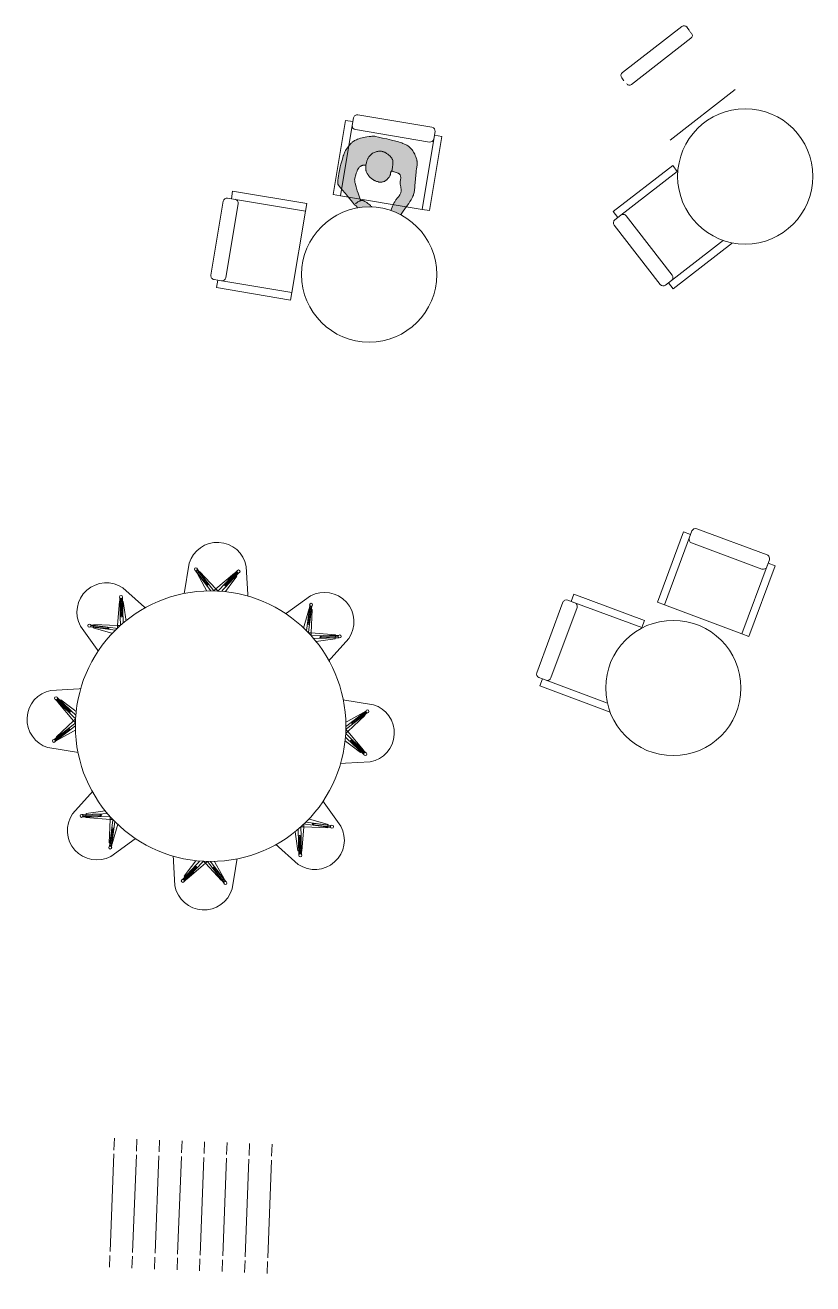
# Model space of a CAD drawing. Header units: millimetres. Extents: x 20521 to 81475, y 14901 to 52339.
# Drawn here: x 56859 to 62102, y 43968 to 52339 of the extents above; entities that cross this region are included whole.
import ezdxf

# ---------------------------------------------------------------- set-up
doc = ezdxf.new("R2010")
doc.units = ezdxf.units.MM
doc.header["$MEASUREMENT"] = 0
for name, color, linetype, lineweight in [('FURN-FREE', 1, 'Continuous', 0), ('PRES-FILL', 7, 'Continuous', 0), ('PRES-PEOP', 42, 'Continuous', 0)]:
    doc.layers.add(name, color=color, linetype=linetype, lineweight=lineweight)

# ---------------------------------------------------------------- blocks, each defined once
blk = doc.blocks.new('*U69')
at = {"color": 0, "linetype": 'ByBlock', "lineweight": -2}
blk.add_wipeout([(-661, 375.8), (688, 323.7), (661, -375.8), (-688, -323.7)], dxfattribs=at)
for points in [[(528.7, 410.1), (553.7, 409.1), (556.8, 489), (531.8, 490)], [(-612, 348.9), (637.1, 300.6), (612, -348.9), (-637.1, -300.6)]]:
    blk.add_wipeout(points, dxfattribs=at)
for p, q in [((-511.1, 370), (-508, 450)), ((-361.2, 364.2), (-358.1, 444.2)), ((-211.3, 358.4), (-208.2, 438.5)), ((-61.4, 352.6), (-58.3, 432.7)), ((88.5, 346.8), (91.6, 426.9)), ((238.3, 341.1), (241.4, 421.1)), ((-537.2, -304.5), (-512.1, 345)), ((-387.3, -310.3), (-362.2, 339.2)), ((388.2, 335.3), (391.3, 415.3)), ((538.1, 329.5), (541.2, 409.5)), ((-237.4, -316.1), (-212.3, 333.4)), ((-87.5, -321.9), (-62.4, 327.7)), ((62.4, -327.7), (87.5, 321.9)), ((212.3, -333.4), (237.4, 316.1)), ((362.2, -339.2), (387.3, 310.3)), ((512.1, -345), (537.2, 304.5)), ((-538.1, -329.5), (-541.2, -409.5)), ((-388.2, -335.3), (-391.3, -415.3)), ((-238.3, -341.1), (-241.4, -421.1)), ((-88.5, -346.8), (-91.6, -426.9)), ((61.4, -352.6), (58.3, -432.7)), ((211.3, -358.4), (208.2, -438.5)), ((361.2, -364.2), (358.1, -444.2)), ((511.1, -370), (508, -450))]:
    blk.add_line(p, q, dxfattribs=at)
for points in [[(-220.7, 439), (-195.7, 438.1), (-192.6, 518), (-217.6, 519)], [(79.1, 427.4), (104, 426.5), (107.1, 506.4), (82.2, 507.4)], [(378.8, 415.8), (403.8, 414.9), (406.9, 494.8), (381.9, 495.8)], [(-553.7, -409.1), (-528.7, -410.1), (-531.8, -490), (-556.8, -489)], [(-403.8, -414.9), (-378.8, -415.8), (-381.9, -495.8), (-406.9, -494.8)], [(-104, -426.5), (-79.1, -427.4), (-82.2, -507.4), (-107.1, -506.4)], [(195.7, -438.1), (220.7, -439), (217.6, -519), (192.6, -518)]]:
    blk.add_wipeout(points, dxfattribs=at)
blk = doc.blocks.new('*U70')
at = {"color": 0, "linetype": 'ByBlock', "lineweight": -2}
for p, q in [((-250, 275), (-225, 275)), ((275, 275), (275, -275))]:
    blk.add_line(p, q, dxfattribs=at)
at = {"color": 0, "linetype": 'ByBlock', "lineweight": -2, "flags": 128}
for points in [[(-225, 325), (275, 325), (275, 275), (-225, 275), (-225, 325)], [(-225, -275), (275, -275), (275, -325), (-225, -325), (-225, -275)]]:
    blk.add_lwpolyline(points, close=True, dxfattribs=at)
for points in [[(-275, 250), (-275, -250)], [(-175, -250), (-175, 250)], [(-250, -275), (-200, -275)]]:
    blk.add_lwpolyline(points, dxfattribs=at)
at = {"color": 0, "linetype": 'ByBlock', "lineweight": -2}
for centre, start, end in [((-250, 250), 89.99997, 179.99997), ((-200, 250), 359.99997, 89.99997), ((-250, -250), 179.99997, 269.99997), ((-200, -250), 269.99997, 359.99997)]:
    blk.add_arc(centre, 25, start, end, dxfattribs=at)
blk = doc.blocks.new('*U71')
at = {"color": 0, "linetype": 'ByBlock', "lineweight": -2}
for p, q in [((-250, 275), (-225, 275)), ((275, 275), (275, -275))]:
    blk.add_line(p, q, dxfattribs=at)
at = {"color": 0, "linetype": 'ByBlock', "lineweight": -2, "flags": 128}
for points in [[(-225, 325), (275, 325), (275, 275), (-225, 275), (-225, 325)], [(-225, -275), (275, -275), (275, -325), (-225, -325), (-225, -275)]]:
    blk.add_lwpolyline(points, close=True, dxfattribs=at)
for points in [[(-275, 250), (-275, -250)], [(-175, -250), (-175, 250)], [(-250, -275), (-200, -275)]]:
    blk.add_lwpolyline(points, dxfattribs=at)
at = {"color": 0, "linetype": 'ByBlock', "lineweight": -2}
for centre, start, end in [((-250, 250), 89.99997, 179.99997), ((-200, 250), 359.99997, 89.99997), ((-250, -250), 179.99997, 269.99997), ((-200, -250), 269.99997, 359.99997)]:
    blk.add_arc(centre, 25, start, end, dxfattribs=at)
blk = doc.blocks.new('*U74')
at = {"color": 0, "linetype": 'ByBlock', "lineweight": -2}
for p, q in [((-250, 275), (-225, 275)), ((275, 275), (275, -275))]:
    blk.add_line(p, q, dxfattribs=at)
at = {"color": 0, "linetype": 'ByBlock', "lineweight": -2, "extrusion": (0, 0, -1), "flags": 128}
for points in [[(225, 325), (-275, 325), (-275, 275), (225, 275), (225, 325)], [(225, -275), (-275, -275), (-275, -325), (225, -325), (225, -275)]]:
    blk.add_lwpolyline(points, close=True, dxfattribs=at)
for points in [[(275, 250), (275, -250)], [(175, -250), (175, 250)], [(250, -275), (200, -275)]]:
    blk.add_lwpolyline(points, dxfattribs=at)
at = {"color": 0, "linetype": 'ByBlock', "lineweight": -2}
for centre, start, end in [((-250, 250), 89.99997, 179.99997), ((-200, 250), 359.99997, 89.99997), ((-250, -250), 179.99997, 269.99997), ((-200, -250), 269.99997, 359.99997)]:
    blk.add_arc(centre, 25, start, end, dxfattribs=at)
blk = doc.blocks.new('*U75')
at = {"color": 0, "linetype": 'ByBlock', "lineweight": -2}
for p, q in [((-250, 275), (-225, 275)), ((275, 275), (275, -275))]:
    blk.add_line(p, q, dxfattribs=at)
at = {"color": 0, "linetype": 'ByBlock', "lineweight": -2, "extrusion": (0, 0, -1), "flags": 128}
for points in [[(225, 325), (-275, 325), (-275, 275), (225, 275), (225, 325)], [(225, -275), (-275, -275), (-275, -325), (225, -325), (225, -275)]]:
    blk.add_lwpolyline(points, close=True, dxfattribs=at)
for points in [[(275, 250), (275, -250)], [(175, -250), (175, 250)], [(250, -275), (200, -275)]]:
    blk.add_lwpolyline(points, dxfattribs=at)
at = {"color": 0, "linetype": 'ByBlock', "lineweight": -2}
for centre, start, end in [((-250, 250), 89.99997, 179.99997), ((-200, 250), 359.99997, 89.99997), ((-250, -250), 179.99997, 269.99997), ((-200, -250), 269.99997, 359.99997)]:
    blk.add_arc(centre, 25, start, end, dxfattribs=at)
blk = doc.blocks.new('*U76')
at = {"color": 0, "linetype": 'ByBlock', "lineweight": -2}
for p, q in [((-250, 275), (-225, 275)), ((275, 275), (275, -275))]:
    blk.add_line(p, q, dxfattribs=at)
at = {"color": 0, "linetype": 'ByBlock', "lineweight": -2, "extrusion": (0, 0, -1), "flags": 128}
for points in [[(225, 325), (-275, 325), (-275, 275), (225, 275), (225, 325)], [(225, -275), (-275, -275), (-275, -325), (225, -325), (225, -275)]]:
    blk.add_lwpolyline(points, close=True, dxfattribs=at)
for points in [[(275, 250), (275, -250)], [(175, -250), (175, 250)], [(250, -275), (200, -275)]]:
    blk.add_lwpolyline(points, dxfattribs=at)
at = {"color": 0, "linetype": 'ByBlock', "lineweight": -2}
for centre, start, end in [((-250, 250), 89.99997, 179.99997), ((-200, 250), 359.99997, 89.99997), ((-250, -250), 179.99997, 269.99997), ((-200, -250), 269.99997, 359.99997)]:
    blk.add_arc(centre, 25, start, end, dxfattribs=at)
blk = doc.blocks.new('*U102')
at = {"layer": 'PRES-FILL', "linetype": 'ByBlock', "lineweight": -2}
h = blk.add_hatch(color=0, dxfattribs=at)
edge = h.paths.add_edge_path(flags=16)
edge.add_spline(control_points=[(-87.1, -291.1), (-88.9, -288.5), (-89.4, -283.3), (-89.5, -277.4)], knot_values=[0, 0, 0, 0, 1, 1, 1, 1], degree=3, periodic=0)
edge.add_spline(control_points=[(-89.5, -277.4), (-94.1, -264.3), (-102.3, -248.1), (-95, -247.6), (-88, -247), (-89.7, -264.1), (-89.5, -277.4)], knot_values=[0, 0, 0, 0, 0.509531, 0.509531, 0.509531, 1, 1, 1, 1], degree=3, periodic=0)
edge.add_spline(control_points=[(-89.5, -277.4), (-87.5, -283), (-86.2, -288.1), (-87.1, -291.1)], knot_values=[0, 0, 0, 0, 1, 1, 1, 1], degree=3, periodic=0)
edge.add_spline(control_points=[(-87.1, -291.1), (-86, -292.7), (-84.3, -293.3), (-82, -292.6), (-63.6, -286.7), (-44.9, -280.7), (-26.4, -274.1), (-4, -266.1), (18.4, -258.1), (40.8, -249.8), (62.1, -241.9), (84, -234.3), (102, -220.3), (117.4, -208.3), (129.9, -193.2), (142.6, -178.6), (163, -155.2), (182.9, -131.3), (203.2, -107.9), (213.2, -96.5), (224.2, -86), (234.3, -74.7), (246.7, -60.8), (254.8, -44.4), (259.7, -25), (268.8, 10.8), (269.4, 46.9), (252.7, 77.9), (241.3, 99.1), (227.3, 117.8), (212, 135.7), (198.2, 151.6), (184.4, 167.6), (170.6, 183.5), (153.9, 202.7), (137.1, 221.9), (119.8, 240.6), (106.8, 254.7), (88.4, 262.4), (71.1, 271.5), (49.3, 282.9), (28.3, 292.7), (3.3, 297.3), (-21.5, 302), (-44.7, 298.6), (-68.4, 290.7), (-91.1, 283.2), (-111.9, 273.8), (-130.5, 259.8), (-157.5, 239.5), (-182.8, 217.5), (-207.6, 194.9), (-226.2, 177.9), (-244, 160), (-260.3, 140.7), (-265.4, 134.8), (-270.1, 127.5), (-269.8, 119.5), (-269, 91.5), (-265, 65.1), (-263.2, 38), (-261.2, 9.3), (-260.2, -19.6), (-257.9, -48.3), (-257.6, -51.7), (-255, -54.6), (-254.2, -58), (-253.4, -61.6), (-253.2, -65.2), (-253.5, -68.8), (-254.4, -82.4), (-267.6, -92.2), (-268.2, -106.7), (-269, -125.4), (-262.5, -142.7), (-255.6, -157.8), (-248.2, -173.7), (-230.6, -189), (-215.1, -195.9), (-194.6, -205.1), (-227.5, -119.8), (-210.4, -122.7), (-200.6, -124.4), (-194.9, -152.8), (-181.9, -153.3), (-179.8, -153.3), (-175.7, -153.3), (-175.6, -151), (-174.7, -121.2), (-175.9, -84.2), (-191.9, -63.8), (-196.2, -58.4), (-202.4, -54.5), (-209.7, -51.7)], knot_values=[0, 0, 0, 0, 0.004098, 0.004098, 0.004098, 0.036354, 0.036354, 0.036354, 0.07573, 0.07573, 0.07573, 0.113201, 0.113201, 0.113201, 0.145266, 0.145266, 0.145266, 0.196552, 0.196552, 0.196552, 0.221625, 0.221625, 0.221625, 0.252365, 0.252365, 0.252365, 0.309173, 0.309173, 0.309173, 0.348127, 0.348127, 0.348127, 0.382965, 0.382965, 0.382965, 0.425054, 0.425054, 0.425054, 0.456865, 0.456865, 0.456865, 0.496842, 0.496842, 0.496842, 0.536467, 0.536467, 0.536467, 0.574696, 0.574696, 0.574696, 0.630228, 0.630228, 0.630228, 0.671879, 0.671879, 0.671879, 0.684675, 0.684675, 0.684675, 0.729775, 0.729775, 0.729775, 0.777357, 0.777357, 0.777357, 0.783126, 0.783126, 0.783126, 0.789055, 0.789055, 0.789055, 0.811446, 0.811446, 0.811446, 0.840448, 0.840448, 0.840448, 0.871083, 0.871083, 0.871083, 0.911485, 0.911485, 0.911485, 0.934486, 0.934486, 0.934486, 0.938181, 0.938181, 0.938181, 0.987094, 0.987094, 0.987094, 1, 1, 1, 1], degree=3, periodic=0)
edge.add_line((-209.7, -51.7), (-194, 0))
edge.add_spline(control_points=[(-194, 0), (-187, 22.7), (-179.6, 45.3), (-171.5, 67.7), (-163, 91.4), (-139.6, 107.6), (-118.7, 121.9), (-107.4, 129.7), (-96.1, 136.5), (-80.5, 136.9), (-68.4, 137.2), (-58.5, 133.8), (-50.1, 127.2)], knot_values=[0, 0, 0, 0, 0.324205, 0.324205, 0.324205, 0.66843, 0.66843, 0.66843, 0.855113, 0.855113, 0.855113, 1, 1, 1, 1], degree=3, periodic=0)
edge.add_line((-50.1, 127.2), (-43.4, 121.9))
edge.add_spline(control_points=[(-43.4, 121.9), (-53, 112), (-61.7, 101.2), (-66.2, 86.4), (-72, 67.4), (-70.6, 51.9), (-65.8, 32.4), (-60.9, 12.4), (-52.4, -3.9), (-40.5, -16.6), (-29.8, -28), (-15.7, -35.9), (4.1, -37.8), (21.4, -39.5), (32.8, -32.6), (46, -27.7), (56.1, -23.9), (64, -4.3), (73.4, -9.4), (78.2, -11.9), (80, -18.4), (83, -23.2), (90.4, -35.2), (104.9, -43.5), (103.9, -59.9), (102.6, -82.9), (81.9, -92.8), (71.8, -109.6), (62.8, -124.7), (56.9, -143.1), (45.7, -155.8), (27.6, -176.6), (-8.7, -176.6), (-33.9, -189.3), (-57.3, -201), (-80, -218.6), (-102.9, -230.2), (-126.4, -242.2), (-170.3, -203.5), (-183.9, -215.1), (-185.4, -216.4), (-186.2, -221.3), (-185.7, -224), (-184, -232.5), (-161.6, -243.7), (-165.3, -244.4), (-170.3, -245.4), (-189.8, -234), (-202.1, -232.4), (-207, -231.8), (-219.2, -228.5), (-217.4, -233.8), (-214.3, -243.7), (-208.3, -250.8), (-201.7, -257.1), (-184.8, -273.2), (-168.6, -289.9), (-141.4, -295.4), (-121.8, -299.2), (-104.3, -296.7), (-90.1, -293.9), (-88.5, -293.6), (-87.5, -292.6), (-87.1, -291.1)], knot_values=[0, 0, 0, 0, 0.044568, 0.044568, 0.044568, 0.101682, 0.101682, 0.101682, 0.159954, 0.159954, 0.159954, 0.212108, 0.212108, 0.212108, 0.25772, 0.25772, 0.25772, 0.292514, 0.292514, 0.292514, 0.310285, 0.310285, 0.310285, 0.355053, 0.355053, 0.355053, 0.417583, 0.417583, 0.417583, 0.47369, 0.47369, 0.47369, 0.564976, 0.564976, 0.564976, 0.649839, 0.649839, 0.649839, 0.736981, 0.736981, 0.736981, 0.746599, 0.746599, 0.746599, 0.777051, 0.777051, 0.777051, 0.817948, 0.817948, 0.817948, 0.83422, 0.83422, 0.83422, 0.863911, 0.863911, 0.863911, 0.939425, 0.939425, 0.939425, 0.993629, 0.993629, 0.993629, 1, 1, 1, 1], degree=3, periodic=0)
at = {"layer": 'PRES-PEOP', "color": 0, "linetype": 'ByBlock', "lineweight": -2, "flags": 128}
for points in [[(-250.1, -46.7), (-246, -46.1), (-242.1, -45.8), (-238.4, -45.5), (-234.9, -45.4), (-228.3, -45.6), (-222.5, -46.1), (-217.6, -46.9), (-213.5, -47.9), (-210, -49), (-207.2, -50.1), (-204.7, -51.3), (-202.7, -52.4), (-201, -53.5), (-198.3, -55.6), (-196.4, -57.4), (-195.2, -58.8), (-193.4, -61.2), (-191.9, -63.8), (-189.5, -69), (-187.2, -74), (-183.4, -83.9), (-180.4, -92.8), (-178.1, -100.7), (-176.5, -107.6), (-175.3, -113.7), (-174.4, -118.9), (-173.9, -123.3), (-173.4, -130.9), (-173.4, -136.4), (-173.6, -140.3), (-174.4, -145.9), (-175.6, -151), (-175.6, -151.2), (-175.7, -151.3), (-175.8, -151.5), (-175.9, -151.6), (-176.1, -151.8), (-176.4, -152), (-176.6, -152.1), (-176.9, -152.3), (-177.1, -152.4), (-177.4, -152.5), (-177.9, -152.6), (-178.4, -152.7), (-178.8, -152.8), (-179.6, -153), (-180.8, -153.1), (-181.4, -153.2), (-181.9, -153.3), (-183.2, -153.3), (-184.5, -153.2), (-185.6, -153), (-186.7, -152.6), (-187.6, -152.2), (-188.6, -151.6), (-189.4, -151), (-191, -149.5), (-192.4, -147.9), (-193.6, -146.3), (-194.7, -144.6), (-196.7, -141.2), (-200, -135), (-201.2, -132.7), (-202.2, -130.8), (-203.1, -129.3), (-204, -128), (-204.7, -127), (-206, -125.4), (-207, -124.4), (-207.8, -123.8), (-209.1, -123.1), (-210.4, -122.7), (-211.9, -122.7), (-213.2, -123.1), (-214.1, -124), (-214.9, -125.1), (-215.4, -126.5), (-215.8, -128.1), (-216, -129.9), (-216.1, -131.9), (-216.1, -133.9), (-215.9, -138.3), (-215.4, -142.8), (-214.8, -147.3), (-213.4, -156.1), (-212.1, -164.1), (-210.9, -170.9), (-210.1, -176.6), (-209.5, -181.2), (-209.2, -184.9), (-209.1, -187.8), (-209.2, -190), (-209.4, -191.8), (-209.7, -193.1), (-210, -194.1), (-210.4, -194.8), (-211.2, -195.8), (-211.9, -196.2), (-212.6, -196.4), (-213.7, -196.3), (-215.1, -195.9), (-217.8, -194.7), (-220.4, -193.4), (-222.9, -192), (-225.3, -190.6), (-229.9, -187.5), (-233.8, -184.5), (-237.2, -181.7), (-240.1, -179), (-242.6, -176.6), (-244.7, -174.4), (-248, -170.5), (-250.3, -167.4), (-251.8, -165), (-253.9, -161.4), (-255.6, -157.8), (-257.9, -151.8), (-260, -146.4), (-261.8, -141.7), (-263.2, -137.5), (-264.4, -133.8), (-266.1, -127.2), (-267.1, -122.2), (-267.7, -118.4), (-268, -115.5), (-268.2, -111.1), (-268.2, -106.7), (-267.9, -104), (-267.4, -101.7), (-266.8, -99.5), (-266.1, -97.5), (-265.3, -95.7), (-263.6, -92.3), (-257.2, -80.9), (-255.9, -78), (-255, -75.7), (-254.4, -74), (-253.8, -71.4), (-253.5, -68.8), (-253.4, -67.4), (-253.4, -66.2), (-253.4, -65.2), (-253.4, -63.4), (-253.5, -62.1), (-253.6, -61.1), (-253.9, -59.5), (-254.2, -58), (-254.4, -57.4), (-254.6, -56.8), (-254.8, -56.3), (-255.2, -55.3), (-256.9, -51.8), (-257.3, -51), (-257.5, -50.3), (-257.6, -49.8), (-257.8, -49), (-257.9, -48.3), (-259.4, -26.7), (-261.2, 5.6), (-263.2, 38), (-264, 48), (-267.9, 82.7), (-268.7, 91.6), (-269.2, 98.3), (-269.7, 108.7), (-269.8, 119.5), (-269.8, 121.1), (-269.6, 122.6), (-269.4, 123.9), (-269.1, 125.1), (-268.8, 126.2), (-268.2, 128.2), (-267.5, 130), (-266.8, 131.4), (-266.1, 132.7), (-264.8, 134.8), (-263.8, 136.4), (-262.1, 138.6), (-260.3, 140.7), (-254.2, 147.8), (-243.1, 160), (-234.5, 168.9), (-221.3, 182.1), (-207.6, 194.9), (-188.8, 211.8), (-174.6, 224.2), (-163.8, 233.3), (-147.3, 246.7), (-130.5, 259.8), (-123.4, 264.8), (-117, 268.9), (-111.4, 272.2), (-106.3, 275), (-97.2, 279.5), (-90.3, 282.5), (-79.5, 286.8), (-68.4, 290.7), (-59.5, 293.5), (-51.7, 295.5), (-44.9, 296.9), (-39, 297.9), (-33.8, 298.6), (-29.2, 299), (-21.2, 299.4), (-15.1, 299.4), (-10.6, 299.1), (-3.7, 298.4), (3.3, 297.3), (12.4, 295.3), (20.2, 293.2), (26.9, 291.1), (32.6, 289.1), (42.4, 285.2), (49.7, 282.1), (60.4, 276.9), (71.1, 271.5), (84.1, 264.9), (93.8, 259.8), (100.9, 255.7), (106, 252.3), (109.7, 249.7), (112.4, 247.6), (116.2, 244.2), (119.8, 240.6), (132.7, 226.5), (151.7, 205.1), (170.6, 183.5), (191.3, 159.6), (212, 135.7), (217.7, 128.9), (222.5, 123), (230.7, 112.4), (236.6, 104.2), (240.9, 97.9), (247, 88.1), (249.9, 83), (252.7, 77.9), (255.6, 71.9), (258, 66.2), (259.9, 60.8), (261.5, 55.7), (262.7, 50.8), (264.5, 41.6), (265.5, 33.5), (265.9, 26.3), (266, 19.9), (265.5, 8.7), (264.6, 0.3), (263.7, -6), (261.9, -15.5), (259.7, -25), (257.7, -32), (255.7, -38), (253.7, -43.1), (251.9, -47.5), (250.1, -51.2), (248.5, -54.3), (245.4, -59.8), (242.9, -63.7), (240.9, -66.5), (237.7, -70.7), (234.3, -74.7), (226.6, -83), (214.8, -95.4), (208.9, -101.6), (203.2, -107.9), (173, -143.2), (142.6, -178.6), (133.1, -189.6), (125.9, -197.7), (120.3, -203.7), (115.9, -208), (112.6, -211.2), (107.4, -215.9), (102, -220.3), (98.6, -222.9), (91.9, -227.3), (85.9, -230.8), (80.5, -233.7), (75.6, -236), (67.1, -239.8), (54, -244.9), (40.8, -249.8), (7.2, -262.1), (-26.4, -274.1), (-40.3, -278.9), (-61.2, -285.9), (-82, -292.6), (-83.3, -292.9), (-84.4, -292.8), (-85.3, -292.5), (-86.1, -292), (-86.7, -291.3), (-87.3, -290.5), (-87.7, -289.5), (-88, -288.4), (-88.3, -287.3), (-88.5, -286.1), (-88.8, -283.5), (-89, -280.8), (-89.1, -278.1), (-89, -272.8), (-88.9, -268), (-88.8, -263.9), (-88.9, -260.4), (-89, -257.6), (-89.2, -255.3), (-89.5, -253.5), (-89.8, -252.1), (-90.1, -251), (-90.5, -250.1), (-90.9, -249.4), (-91.7, -248.5), (-92.3, -248), (-92.9, -247.7), (-93.9, -247.5), (-95, -247.6), (-96.1, -247.9), (-96.9, -248.4), (-97.6, -249.1), (-98, -249.9), (-98.2, -250.9), (-98.3, -251.9), (-98.3, -253), (-98.2, -254.2), (-97.9, -255.4), (-97.3, -257.9), (-96.5, -260.4), (-95.6, -262.9), (-93.6, -267.9), (-89.9, -276.7), (-88.7, -279.9), (-87.9, -282.6), (-87.3, -284.7), (-86.9, -286.5), (-86.7, -287.9), (-86.6, -289.1), (-86.7, -290), (-86.8, -290.8), (-87.2, -291.9), (-87.7, -292.6), (-88.2, -293.1), (-89, -293.6), (-90.1, -293.9), (-95.9, -294.9), (-101.1, -295.7), (-105.8, -296.3), (-110.1, -296.7), (-113.8, -296.9), (-120.5, -297.2), (-125.7, -297.1), (-129.6, -296.9), (-135.4, -296.3), (-141.4, -295.4), (-146.1, -294.3), (-150.3, -293.1), (-154.2, -291.8), (-157.7, -290.5), (-164.1, -287.5), (-169.4, -284.6), (-173.9, -281.8), (-177.7, -279.1), (-184.1, -274.1), (-188.7, -270.1), (-195.3, -263.8), (-201.7, -257.1), (-202.9, -255.8), (-205.3, -253.1), (-207.3, -250.7), (-209.1, -248.6), (-210.6, -246.6), (-211.8, -244.9), (-212.9, -243.5), (-213.7, -242.2), (-215, -240), (-215.8, -238.4), (-216.4, -237.2), (-217, -235.5), (-217.2, -234.6), (-217.4, -233.8), (-217.5, -233.5), (-217.4, -233.2), (-217.3, -233), (-217.2, -232.7), (-217, -232.5), (-216.8, -232.3), (-216.6, -232.2), (-216.3, -232.1), (-215.7, -231.8), (-215, -231.7), (-214.4, -231.6), (-213.7, -231.5), (-213, -231.5), (-211.6, -231.4), (-210.4, -231.5), (-208.1, -231.6), (-206.4, -231.8), (-205.2, -232), (-204.4, -232.1), (-203.7, -232.2), (-202.9, -232.3), (-202.1, -232.4), (-199.8, -232.9), (-197.5, -233.5), (-195.3, -234.1), (-191, -235.5), (-183.4, -238.3), (-180.6, -239.3), (-178.3, -240.3), (-176.3, -241), (-174.6, -241.7), (-171.8, -242.7), (-169.9, -243.3), (-168.6, -243.7), (-167.7, -243.9), (-166.4, -244.2), (-165.3, -244.4), (-164.9, -244.4), (-164.7, -244.3), (-164.6, -244.2), (-164.6, -244), (-164.7, -243.7), (-164.9, -243.4), (-165.2, -243.1), (-165.5, -242.7), (-165.9, -242.3), (-166.8, -241.5), (-167.8, -240.6), (-168.8, -239.7), (-169.9, -238.8), (-171, -237.9), (-173.2, -236.1), (-177.1, -232.8), (-179.9, -230.4), (-180.9, -229.5), (-182.5, -227.9), (-183.5, -226.8), (-184.2, -226.1), (-184.6, -225.5), (-185.2, -224.7), (-185.7, -224), (-185.7, -223.8), (-185.8, -223.6), (-185.9, -223.4), (-186, -222.9), (-186, -222.4), (-186.1, -221.9), (-186.1, -221.4), (-186.1, -221), (-186, -220.1), (-185.9, -219.2), (-185.7, -218.6), (-185.6, -218), (-185.4, -217.5), (-185.3, -217.1), (-185.1, -216.7), (-185, -216.4), (-184.8, -216), (-184.6, -215.7), (-184.4, -215.5), (-184.2, -215.3), (-183.9, -215.1), (-182.3, -214.4), (-180.7, -213.9), (-178.9, -213.6), (-177.1, -213.6), (-175.3, -213.7), (-171.5, -214.3), (-167.7, -215.3), (-164, -216.5), (-160.3, -217.8), (-153.1, -220.8), (-140, -226.3), (-135, -228.2), (-130.6, -229.7), (-126.8, -230.8), (-123.6, -231.6), (-120.8, -232.1), (-116, -232.6), (-112.5, -232.6), (-110, -232.4), (-106.3, -231.6), (-102.9, -230.2), (-94.3, -225.6), (-86.8, -221.2), (-73.6, -213), (-53.9, -200.5), (-43.9, -194.6), (-33.9, -189.3), (-29, -187.1), (-24.3, -185.2), (-15.1, -182.2), (1.6, -177.6), (14.1, -174.1), (18.6, -172.5), (26.2, -169.5), (31.7, -166.8), (35.5, -164.5), (38.3, -162.6), (42.2, -159.4), (45.7, -155.8), (47.9, -153.3), (49.7, -150.9), (52.9, -146.1), (55.5, -141.7), (57.6, -137.7), (61.1, -130.7), (66.2, -120), (68.9, -114.7), (71.8, -109.6), (73.8, -106.5), (75.9, -103.7), (80.1, -98.7), (88, -90.3), (91, -87.1), (93.4, -84.2), (95.4, -81.6), (97.1, -79.3), (98.4, -77.2), (100.5, -73.3), (101.8, -70.2), (102.6, -67.8), (103.5, -64), (103.8, -62), (103.9, -59.9), (104, -58.5), (104, -57.1), (103.7, -54.5), (103.2, -52.1), (102.5, -50), (101.7, -48.2), (100.9, -46.4), (100, -44.9), (83, -23.2), (81.9, -21.3), (80, -17.9), (79.3, -16.6), (78.7, -15.5), (78.1, -14.5), (77.6, -13.7), (76.6, -12.4), (75.9, -11.5), (75.3, -10.9), (74.8, -10.5), (74.1, -9.9), (73.4, -9.4), (72.6, -9), (71.8, -8.7), (71.1, -8.6), (70.4, -8.5), (69.7, -8.6), (69, -8.7), (68.3, -8.9), (67, -9.5), (65.8, -10.3), (64.7, -11.2), (63.6, -12.1), (62.5, -13), (60.6, -15), (57.1, -18.7), (54.4, -21.5), (52.3, -23.5), (50.8, -24.8), (49.6, -25.7), (48.7, -26.3), (47.4, -27.1), (46, -27.7), (36.1, -31.4), (32.4, -32.7), (29.1, -33.8), (26.2, -34.6), (20.9, -36), (16.9, -36.8), (13.8, -37.2), (11.4, -37.5), (7.8, -37.7), (4.1, -37.8), (0.7, -37.6), (-2.4, -37.3), (-5.3, -36.9), (-7.9, -36.3), (-10.3, -35.7), (-14.8, -34.2), (-18.6, -32.7), (-21.7, -31.2), (-24.4, -29.7), (-26.7, -28.3), (-30.5, -25.7), (-33.2, -23.6), (-35.2, -21.9), (-37.9, -19.3), (-40.5, -16.6), (-44.7, -11.5), (-48.2, -6.8), (-51, -2.6), (-53.4, 1.3), (-55.3, 4.8), (-57, 7.9), (-59.6, 13.6), (-61.4, 18), (-62.6, 21.5), (-64.3, 26.8), (-65.8, 32.4), (-66.6, 36), (-68, 42.6), (-68.8, 48.3), (-69.3, 53.1), (-69.6, 57.3), (-69.7, 61), (-69.7, 64.2), (-69.3, 69.7), (-68.9, 73.8), (-68.4, 77), (-67.4, 81.6), (-66.2, 86.4), (-65.4, 89.1), (-64.5, 91.5), (-63.6, 93.8), (-61.6, 97.9), (-59.7, 101.4), (-57.8, 104.4), (-56.1, 107), (-52.9, 111.3), (-50.4, 114.4), (-46.4, 118.8), (-42.3, 123.1), (-37.1, 128.3), (-32.5, 132.6), (-28.4, 136.3), (-24.6, 139.5), (-21.3, 142.1), (-18.2, 144.3), (-12.6, 147.9), (-8.2, 150.4), (-4.7, 152.2), (0.8, 154.6), (3.7, 155.6), (6.7, 156.6), (10.5, 157.8), (14.1, 158.6), (17.4, 159.3), (20.4, 159.8), (26.1, 160.4), (31, 160.6), (35.2, 160.6), (38.9, 160.4), (45.2, 159.7), (49.8, 159), (56.7, 157.4), (63.4, 155.6), (67.5, 154.2), (71.2, 152.7), (74.7, 151.1), (77.9, 149.4), (80.8, 147.7), (86.2, 144.1), (90.7, 140.6), (94.4, 137.2), (97.5, 134), (100.1, 131.1), (102.3, 128.4), (105.8, 123.4), (108.2, 119.4), (109.8, 116.3), (112, 111.5), (113.9, 106.4), (117, 96.7), (119.5, 88.1), (121.3, 80.7), (122.6, 74.2), (123.3, 68.7), (123.7, 64), (123.7, 59.9), (123.5, 56.4), (123.2, 53.4), (122.7, 50.9), (121.6, 46.6), (120.4, 43.4), (119.3, 41.2), (117.4, 37.9), (115, 34.8), (105.5, 24), (91, 7.9), (76.2, -7.9)], [(-209.7, -51.7), (-201.8, -25.9), (-194, 0), (-188.7, 17), (-180.3, 42.5), (-171.5, 67.7), (-169.8, 72), (-167.9, 75.9), (-165.8, 79.4), (-163.7, 82.6), (-161.6, 85.6), (-157.3, 90.8), (-153.1, 95.2), (-149.3, 98.8), (-142.1, 105), (-136.4, 109.4), (-127.6, 115.7), (-118.7, 121.9), (-114.3, 124.8), (-110.5, 127.3), (-107.1, 129.2), (-104.2, 130.8), (-101.5, 132.1), (-99.1, 133.1), (-97, 133.9), (-93.2, 135.1), (-90.2, 135.8), (-87.9, 136.2), (-84.3, 136.7), (-80.5, 136.9), (-78.3, 136.9), (-76.2, 136.8), (-74.3, 136.7), (-72.6, 136.5), (-69.4, 136), (-66.7, 135.4), (-64.5, 134.8), (-62.5, 134.1), (-60.9, 133.5), (-58, 132.2), (-56, 131.1), (-54.5, 130.2), (-52.3, 128.8), (-50.1, 127.2), (-46.8, 124.6), (-43.4, 121.9)]]:
    blk.add_lwpolyline(points, dxfattribs=at)
blk = doc.blocks.new('*U136')
at = {"linetype": 'ByBlock', "lineweight": -2}
for p, q in [((-385.8, 48.8), (-370.5, 29.1)), ((-64.1, -366.1), (370.5, -29.1))]:
    blk.add_line(p, q, dxfattribs=at)
at = {"linetype": 'ByBlock', "lineweight": -2, "flags": 128}
for points in [[(-381.4, 83.9), (13.8, 390.3)], [(75, 311.2), (-320.1, 4.9)]]:
    blk.add_lwpolyline(points, dxfattribs=at)
at = {"color": 1, "linetype": 'ByBlock', "lineweight": -2, "flags": 128}
blk.add_lwpolyline([(48.8, 385.8), (79.5, 346.3)], dxfattribs=at)
at = {"linetype": 'ByBlock', "lineweight": -2, "extrusion": (0, 0, -1)}
for centre, start, end in [((-29.1, 370.5), 52.21307, 142.21307), ((-59.7, 331), 142.21307, 232.21307), ((366.1, 64.1), 322.21307, 52.21307), ((335.4, 24.6), 232.21307, 322.21307)]:
    blk.add_arc(centre, 25, start, end, dxfattribs=at)
at = {"linetype": 'ByBlock', "lineweight": -2}
for points in [[(64.1, 366.1), (370.5, -29.1), (410, 1.6), (103.7, 396.7)], [(-410, -1.6), (-103.7, -396.7), (-64.1, -366.1), (-370.5, 29.1)]]:
    blk.add_wipeout(points, dxfattribs=at)
blk = doc.blocks.new('DSR')
at = {"color": 0, "linetype": 'ByBlock', "lineweight": -2}
for p, q in [((-232, -217.6), (-187.2, 191.8)), ((238, -217.6), (193.2, 191.8)), ((-142.6, 144.7), (121, -162.8)), ((-140.3, 145.4), (-64.4, 59)), ((133.9, 158.6), (-136.7, -157.1)), ((-133, 148.5), (-58.5, 63.7)), ((-131.9, 128.2), (-113.5, 139.7)), ((-42.5, -14.9), (-131.9, 128.2)), ((-131, 152.9), (131, -152.9)), ((146.5, 146.2), (-120.3, -169.1)), ((-113.5, 139.7), (-1.1, 30.9)), ((-1.1, 30.9), (117.2, 142)), ((134.7, 123.3), (44.7, -10.6)), ((133.8, 150.9), (60, 62.7)), ((138.5, 146.5), (65.2, 58.9)), ((117.2, 142), (134.7, 123.3)), ((-127.3, -153.5), (-52.1, -66.9)), ((-42.5, -14.9), (-119.8, -132.1)), ((-118.4, -160.3), (-43.6, -70.7)), ((-96.5, -147.4), (3.2, -56.3)), ((3.2, -56.3), (103.4, -148.9)), ((120.9, -161.2), (43.1, -69.2)), ((118.4, -132.6), (44.7, -10.6)), ((128.1, -153.6), (51.8, -64.2)), ((-119.8, -132.1), (-96.5, -147.4)), ((103.4, -148.9), (118.4, -132.6)), ((-232, -217.6), (238, -217.6))]:
    blk.add_line(p, q, dxfattribs=at)
at = {"color": 0, "linetype": 'ByBlock', "lineweight": -2, "flags": 128}
blk.add_lwpolyline([(-42.5, -14.9), (-1.1, 30.9), (44.7, -10.6), (3.2, -56.3), (-42.5, -14.9)], close=True, dxfattribs=at)
at = {"color": 0, "linetype": 'ByBlock', "lineweight": -2}
for centre, radius in [((-141, 154.8), 10), ((143.1, 155.6), 10), ((-59.2, 58.1), 5), ((61.1, 58.1), 5), ((-47.3, -66.7), 5), ((47.6, -66.7), 5), ((-128, -163.1), 10), ((131, -163.1), 10)]:
    blk.add_circle(centre, radius, dxfattribs=at)
blk.add_arc((3, 145.6), 195.8, 13.66142, 166.33858, dxfattribs=at)
blk = doc.blocks.new('DSR_1')
at = {"color": 0, "linetype": 'ByBlock', "lineweight": -2}
for p, q in [((-232, -217.6), (-187.2, 191.8)), ((238, -217.6), (193.2, 191.8)), ((-142.6, 144.7), (121, -162.8)), ((-140.3, 145.4), (-64.4, 59)), ((133.9, 158.6), (-136.7, -157.1)), ((-133, 148.5), (-58.5, 63.7)), ((-131.9, 128.2), (-113.5, 139.7)), ((-42.5, -14.9), (-131.9, 128.2)), ((-131, 152.9), (131, -152.9)), ((146.5, 146.2), (-120.3, -169.1)), ((-113.5, 139.7), (-1.1, 30.9)), ((-1.1, 30.9), (117.2, 142)), ((134.7, 123.3), (44.7, -10.6)), ((133.8, 150.9), (60, 62.7)), ((138.5, 146.5), (65.2, 58.9)), ((117.2, 142), (134.7, 123.3)), ((-127.3, -153.5), (-52.1, -66.9)), ((-42.5, -14.9), (-119.8, -132.1)), ((-118.4, -160.3), (-43.6, -70.7)), ((-96.5, -147.4), (3.2, -56.3)), ((3.2, -56.3), (103.4, -148.9)), ((120.9, -161.2), (43.1, -69.2)), ((118.4, -132.6), (44.7, -10.6)), ((128.1, -153.6), (51.8, -64.2)), ((-119.8, -132.1), (-96.5, -147.4)), ((103.4, -148.9), (118.4, -132.6)), ((-232, -217.6), (238, -217.6))]:
    blk.add_line(p, q, dxfattribs=at)
at = {"color": 0, "linetype": 'ByBlock', "lineweight": -2, "flags": 128}
blk.add_lwpolyline([(-42.5, -14.9), (-1.1, 30.9), (44.7, -10.6), (3.2, -56.3), (-42.5, -14.9)], close=True, dxfattribs=at)
at = {"color": 0, "linetype": 'ByBlock', "lineweight": -2}
for centre, radius in [((-141, 154.8), 10), ((143.1, 155.6), 10), ((-59.2, 58.1), 5), ((61.1, 58.1), 5), ((-47.3, -66.7), 5), ((47.6, -66.7), 5), ((-128, -163.1), 10), ((131, -163.1), 10)]:
    blk.add_circle(centre, radius, dxfattribs=at)
blk.add_arc((3, 145.6), 195.8, 13.66142, 166.33858, dxfattribs=at)
blk = doc.blocks.new('DSR_2')
at = {"color": 0, "linetype": 'ByBlock', "lineweight": -2}
for p, q in [((-232, -217.6), (-187.2, 191.8)), ((238, -217.6), (193.2, 191.8)), ((-142.6, 144.7), (121, -162.8)), ((-140.3, 145.4), (-64.4, 59)), ((133.9, 158.6), (-136.7, -157.1)), ((-133, 148.5), (-58.5, 63.7)), ((-131.9, 128.2), (-113.5, 139.7)), ((-42.5, -14.9), (-131.9, 128.2)), ((-131, 152.9), (131, -152.9)), ((146.5, 146.2), (-120.3, -169.1)), ((-113.5, 139.7), (-1.1, 30.9)), ((-1.1, 30.9), (117.2, 142)), ((134.7, 123.3), (44.7, -10.6)), ((133.8, 150.9), (60, 62.7)), ((138.5, 146.5), (65.2, 58.9)), ((117.2, 142), (134.7, 123.3)), ((-127.3, -153.5), (-52.1, -66.9)), ((-42.5, -14.9), (-119.8, -132.1)), ((-118.4, -160.3), (-43.6, -70.7)), ((-96.5, -147.4), (3.2, -56.3)), ((3.2, -56.3), (103.4, -148.9)), ((120.9, -161.2), (43.1, -69.2)), ((118.4, -132.6), (44.7, -10.6)), ((128.1, -153.6), (51.8, -64.2)), ((-119.8, -132.1), (-96.5, -147.4)), ((103.4, -148.9), (118.4, -132.6)), ((-232, -217.6), (238, -217.6))]:
    blk.add_line(p, q, dxfattribs=at)
at = {"color": 0, "linetype": 'ByBlock', "lineweight": -2, "flags": 128}
blk.add_lwpolyline([(-42.5, -14.9), (-1.1, 30.9), (44.7, -10.6), (3.2, -56.3), (-42.5, -14.9)], close=True, dxfattribs=at)
at = {"color": 0, "linetype": 'ByBlock', "lineweight": -2}
for centre, radius in [((-141, 154.8), 10), ((143.1, 155.6), 10), ((-59.2, 58.1), 5), ((61.1, 58.1), 5), ((-47.3, -66.7), 5), ((47.6, -66.7), 5), ((-128, -163.1), 10), ((131, -163.1), 10)]:
    blk.add_circle(centre, radius, dxfattribs=at)
blk.add_arc((3, 145.6), 195.8, 13.66142, 166.33858, dxfattribs=at)
blk = doc.blocks.new('DSR_3')
at = {"color": 0, "linetype": 'ByBlock', "lineweight": -2}
for p, q in [((-232, -217.6), (-187.2, 191.8)), ((238, -217.6), (193.2, 191.8)), ((-142.6, 144.7), (121, -162.8)), ((-140.3, 145.4), (-64.4, 59)), ((133.9, 158.6), (-136.7, -157.1)), ((-133, 148.5), (-58.5, 63.7)), ((-131.9, 128.2), (-113.5, 139.7)), ((-42.5, -14.9), (-131.9, 128.2)), ((-131, 152.9), (131, -152.9)), ((146.5, 146.2), (-120.3, -169.1)), ((-113.5, 139.7), (-1.1, 30.9)), ((-1.1, 30.9), (117.2, 142)), ((134.7, 123.3), (44.7, -10.6)), ((133.8, 150.9), (60, 62.7)), ((138.5, 146.5), (65.2, 58.9)), ((117.2, 142), (134.7, 123.3)), ((-127.3, -153.5), (-52.1, -66.9)), ((-42.5, -14.9), (-119.8, -132.1)), ((-118.4, -160.3), (-43.6, -70.7)), ((-96.5, -147.4), (3.2, -56.3)), ((3.2, -56.3), (103.4, -148.9)), ((120.9, -161.2), (43.1, -69.2)), ((118.4, -132.6), (44.7, -10.6)), ((128.1, -153.6), (51.8, -64.2)), ((-119.8, -132.1), (-96.5, -147.4)), ((103.4, -148.9), (118.4, -132.6)), ((-232, -217.6), (238, -217.6))]:
    blk.add_line(p, q, dxfattribs=at)
at = {"color": 0, "linetype": 'ByBlock', "lineweight": -2, "flags": 128}
blk.add_lwpolyline([(-42.5, -14.9), (-1.1, 30.9), (44.7, -10.6), (3.2, -56.3), (-42.5, -14.9)], close=True, dxfattribs=at)
at = {"color": 0, "linetype": 'ByBlock', "lineweight": -2}
for centre, radius in [((-141, 154.8), 10), ((143.1, 155.6), 10), ((-59.2, 58.1), 5), ((61.1, 58.1), 5), ((-47.3, -66.7), 5), ((47.6, -66.7), 5), ((-128, -163.1), 10), ((131, -163.1), 10)]:
    blk.add_circle(centre, radius, dxfattribs=at)
blk.add_arc((3, 145.6), 195.8, 13.66142, 166.33858, dxfattribs=at)
blk = doc.blocks.new('DSR_4')
at = {"color": 0, "linetype": 'ByBlock', "lineweight": -2}
for p, q in [((-232, -217.6), (-187.2, 191.8)), ((238, -217.6), (193.2, 191.8)), ((-142.6, 144.7), (121, -162.8)), ((-140.3, 145.4), (-64.4, 59)), ((133.9, 158.6), (-136.7, -157.1)), ((-133, 148.5), (-58.5, 63.7)), ((-131.9, 128.2), (-113.5, 139.7)), ((-42.5, -14.9), (-131.9, 128.2)), ((-131, 152.9), (131, -152.9)), ((146.5, 146.2), (-120.3, -169.1)), ((-113.5, 139.7), (-1.1, 30.9)), ((-1.1, 30.9), (117.2, 142)), ((134.7, 123.3), (44.7, -10.6)), ((133.8, 150.9), (60, 62.7)), ((138.5, 146.5), (65.2, 58.9)), ((117.2, 142), (134.7, 123.3)), ((-127.3, -153.5), (-52.1, -66.9)), ((-42.5, -14.9), (-119.8, -132.1)), ((-118.4, -160.3), (-43.6, -70.7)), ((-96.5, -147.4), (3.2, -56.3)), ((3.2, -56.3), (103.4, -148.9)), ((120.9, -161.2), (43.1, -69.2)), ((118.4, -132.6), (44.7, -10.6)), ((128.1, -153.6), (51.8, -64.2)), ((-119.8, -132.1), (-96.5, -147.4)), ((103.4, -148.9), (118.4, -132.6)), ((-232, -217.6), (238, -217.6))]:
    blk.add_line(p, q, dxfattribs=at)
at = {"color": 0, "linetype": 'ByBlock', "lineweight": -2, "flags": 128}
blk.add_lwpolyline([(-42.5, -14.9), (-1.1, 30.9), (44.7, -10.6), (3.2, -56.3), (-42.5, -14.9)], close=True, dxfattribs=at)
at = {"color": 0, "linetype": 'ByBlock', "lineweight": -2}
for centre, radius in [((-141, 154.8), 10), ((143.1, 155.6), 10), ((-59.2, 58.1), 5), ((61.1, 58.1), 5), ((-47.3, -66.7), 5), ((47.6, -66.7), 5), ((-128, -163.1), 10), ((131, -163.1), 10)]:
    blk.add_circle(centre, radius, dxfattribs=at)
blk.add_arc((3, 145.6), 195.8, 13.66142, 166.33858, dxfattribs=at)
blk = doc.blocks.new('DSR_5')
at = {"color": 0, "linetype": 'ByBlock', "lineweight": -2}
for p, q in [((-232, -217.6), (-187.2, 191.8)), ((238, -217.6), (193.2, 191.8)), ((-142.6, 144.7), (121, -162.8)), ((-140.3, 145.4), (-64.4, 59)), ((133.9, 158.6), (-136.7, -157.1)), ((-133, 148.5), (-58.5, 63.7)), ((-131.9, 128.2), (-113.5, 139.7)), ((-42.5, -14.9), (-131.9, 128.2)), ((-131, 152.9), (131, -152.9)), ((146.5, 146.2), (-120.3, -169.1)), ((-113.5, 139.7), (-1.1, 30.9)), ((-1.1, 30.9), (117.2, 142)), ((134.7, 123.3), (44.7, -10.6)), ((133.8, 150.9), (60, 62.7)), ((138.5, 146.5), (65.2, 58.9)), ((117.2, 142), (134.7, 123.3)), ((-127.3, -153.5), (-52.1, -66.9)), ((-42.5, -14.9), (-119.8, -132.1)), ((-118.4, -160.3), (-43.6, -70.7)), ((-96.5, -147.4), (3.2, -56.3)), ((3.2, -56.3), (103.4, -148.9)), ((120.9, -161.2), (43.1, -69.2)), ((118.4, -132.6), (44.7, -10.6)), ((128.1, -153.6), (51.8, -64.2)), ((-119.8, -132.1), (-96.5, -147.4)), ((103.4, -148.9), (118.4, -132.6)), ((-232, -217.6), (238, -217.6))]:
    blk.add_line(p, q, dxfattribs=at)
at = {"color": 0, "linetype": 'ByBlock', "lineweight": -2, "flags": 128}
blk.add_lwpolyline([(-42.5, -14.9), (-1.1, 30.9), (44.7, -10.6), (3.2, -56.3), (-42.5, -14.9)], close=True, dxfattribs=at)
at = {"color": 0, "linetype": 'ByBlock', "lineweight": -2}
for centre, radius in [((-141, 154.8), 10), ((143.1, 155.6), 10), ((-59.2, 58.1), 5), ((61.1, 58.1), 5), ((-47.3, -66.7), 5), ((47.6, -66.7), 5), ((-128, -163.1), 10), ((131, -163.1), 10)]:
    blk.add_circle(centre, radius, dxfattribs=at)
blk.add_arc((3, 145.6), 195.8, 13.66142, 166.33858, dxfattribs=at)
blk = doc.blocks.new('DSR_6')
at = {"color": 0, "linetype": 'ByBlock', "lineweight": -2}
for p, q in [((-232, -217.6), (-187.2, 191.8)), ((238, -217.6), (193.2, 191.8)), ((-142.6, 144.7), (121, -162.8)), ((-140.3, 145.4), (-64.4, 59)), ((133.9, 158.6), (-136.7, -157.1)), ((-133, 148.5), (-58.5, 63.7)), ((-131.9, 128.2), (-113.5, 139.7)), ((-42.5, -14.9), (-131.9, 128.2)), ((-131, 152.9), (131, -152.9)), ((146.5, 146.2), (-120.3, -169.1)), ((-113.5, 139.7), (-1.1, 30.9)), ((-1.1, 30.9), (117.2, 142)), ((134.7, 123.3), (44.7, -10.6)), ((133.8, 150.9), (60, 62.7)), ((138.5, 146.5), (65.2, 58.9)), ((117.2, 142), (134.7, 123.3)), ((-127.3, -153.5), (-52.1, -66.9)), ((-42.5, -14.9), (-119.8, -132.1)), ((-118.4, -160.3), (-43.6, -70.7)), ((-96.5, -147.4), (3.2, -56.3)), ((3.2, -56.3), (103.4, -148.9)), ((120.9, -161.2), (43.1, -69.2)), ((118.4, -132.6), (44.7, -10.6)), ((128.1, -153.6), (51.8, -64.2)), ((-119.8, -132.1), (-96.5, -147.4)), ((103.4, -148.9), (118.4, -132.6)), ((-232, -217.6), (238, -217.6))]:
    blk.add_line(p, q, dxfattribs=at)
at = {"color": 0, "linetype": 'ByBlock', "lineweight": -2, "flags": 128}
blk.add_lwpolyline([(-42.5, -14.9), (-1.1, 30.9), (44.7, -10.6), (3.2, -56.3), (-42.5, -14.9)], close=True, dxfattribs=at)
at = {"color": 0, "linetype": 'ByBlock', "lineweight": -2}
for centre, radius in [((-141, 154.8), 10), ((143.1, 155.6), 10), ((-59.2, 58.1), 5), ((61.1, 58.1), 5), ((-47.3, -66.7), 5), ((47.6, -66.7), 5), ((-128, -163.1), 10), ((131, -163.1), 10)]:
    blk.add_circle(centre, radius, dxfattribs=at)
blk.add_arc((3, 145.6), 195.8, 13.66142, 166.33858, dxfattribs=at)
blk = doc.blocks.new('DSR_7')
at = {"color": 0, "linetype": 'ByBlock', "lineweight": -2}
for p, q in [((-232, -217.6), (-187.2, 191.8)), ((238, -217.6), (193.2, 191.8)), ((-142.6, 144.7), (121, -162.8)), ((-140.3, 145.4), (-64.4, 59)), ((133.9, 158.6), (-136.7, -157.1)), ((-133, 148.5), (-58.5, 63.7)), ((-131.9, 128.2), (-113.5, 139.7)), ((-42.5, -14.9), (-131.9, 128.2)), ((-131, 152.9), (131, -152.9)), ((146.5, 146.2), (-120.3, -169.1)), ((-113.5, 139.7), (-1.1, 30.9)), ((-1.1, 30.9), (117.2, 142)), ((134.7, 123.3), (44.7, -10.6)), ((133.8, 150.9), (60, 62.7)), ((138.5, 146.5), (65.2, 58.9)), ((117.2, 142), (134.7, 123.3)), ((-127.3, -153.5), (-52.1, -66.9)), ((-42.5, -14.9), (-119.8, -132.1)), ((-118.4, -160.3), (-43.6, -70.7)), ((-96.5, -147.4), (3.2, -56.3)), ((3.2, -56.3), (103.4, -148.9)), ((120.9, -161.2), (43.1, -69.2)), ((118.4, -132.6), (44.7, -10.6)), ((128.1, -153.6), (51.8, -64.2)), ((-119.8, -132.1), (-96.5, -147.4)), ((103.4, -148.9), (118.4, -132.6)), ((-232, -217.6), (238, -217.6))]:
    blk.add_line(p, q, dxfattribs=at)
at = {"color": 0, "linetype": 'ByBlock', "lineweight": -2, "flags": 128}
blk.add_lwpolyline([(-42.5, -14.9), (-1.1, 30.9), (44.7, -10.6), (3.2, -56.3), (-42.5, -14.9)], close=True, dxfattribs=at)
at = {"color": 0, "linetype": 'ByBlock', "lineweight": -2}
for centre, radius in [((-141, 154.8), 10), ((143.1, 155.6), 10), ((-59.2, 58.1), 5), ((61.1, 58.1), 5), ((-47.3, -66.7), 5), ((47.6, -66.7), 5), ((-128, -163.1), 10), ((131, -163.1), 10)]:
    blk.add_circle(centre, radius, dxfattribs=at)
blk.add_arc((3, 145.6), 195.8, 13.66142, 166.33858, dxfattribs=at)

msp = doc.modelspace()

# ---------------------------------------------------------------- block references
at = {"layer": 'FURN-FREE'}
for name, p, xscale, yscale, zscale, rotation in [('*U70', (59274.7, 51430.7), 0.9999990990353702, 0.9999990990353702, 0.9999990990353702, 260.5309819825916), ('*U71', (58408, 50877.2), 0.9999990990353703, 0.9999990990353703, 0.9999990990353703, 350.5309819825916)]:
    msp.add_blockref(name, p, dxfattribs=dict(at, xscale=xscale, yscale=yscale, zscale=zscale, rotation=rotation))
at = {"layer": 'FURN-FREE', "extrusion": (0, 0, -1)}
for name, p, xscale, yscale, zscale, rotation in [('*U76', (-61150.6, 50980.9), 0.9999990990353708, 0.9999990990353708, 0.9999990990353708, 142.213104108933), ('*U74', (-61467.5, 48645.2), 0.9999990990353701, 0.9999990990353701, 0.9999990990353701, 290.4154970345312), ('*U75', (-60609, 48170.9), 0.9999990990353705, 0.9999990990353705, 0.9999990990353705, 200.4154970345312)]:
    msp.add_blockref(name, p, dxfattribs=dict(at, xscale=xscale, yscale=yscale, zscale=zscale, rotation=rotation))
at = {"layer": 'FURN-FREE'}
for name, p, rotation in [('DSR_6', (58127.8, 48558.6), 356.9539070708475), ('DSR_7', (57494.5, 48324.7), 41.95390707084754), ('DSR_5', (58741.1, 48276.1), 311.9539070708475), ('DSR', (57212.1, 47711.5), 86.95390707084756), ('DSR_4', (58974.9, 47642.8), 266.9539070708475), ('DSR_1', (57445.9, 47078.2), 131.9539070708475), ('DSR_3', (58692.5, 47029.6), 221.9539070708476), ('DSR_2', (58059.2, 46795.7), 176.9539070708476), ('*U69', (57961.2, 44486.9), 5.089510524824923e-06)]:
    msp.add_blockref(name, p, dxfattribs=dict(at, rotation=rotation))
at = {"layer": 'PRES-FILL', "xscale": 1.000009635247656, "yscale": 1.000009635247656, "zscale": 1.000009635247656, "rotation": 35.49533455245443}
msp.add_blockref('*U102', (59233.3, 51333.9), dxfattribs=at)

# ---------------------------------------------------------------- next in the draw order: wipeouts: each hides what was drawn before it
for points in [[(62068.3, 51163.4), (62078.1, 51189.9), (62086.3, 51217), (62092.8, 51244.5), (62097.5, 51272.4), (62100.4, 51300.5), (62101.6, 51328.7), (62101, 51357), (62098.7, 51385.2), (62094.6, 51413.1), (62088.7, 51440.8), (62081.1, 51468), (62071.8, 51494.7), (62060.9, 51520.8), (62048.3, 51546.1), (62034.2, 51570.6), (62018.5, 51594.2), (62001.4, 51616.7), (61983, 51638.1), (61963.2, 51658.3), (61942.2, 51677.2), (61920, 51694.8), (61896.8, 51710.9), (61872.6, 51725.6), (61847.6, 51738.7), (61821.8, 51750.2), (61795.3, 51760), (61768.2, 51768.2), (61740.7, 51774.7), (61712.8, 51779.4), (61684.7, 51782.3), (61656.5, 51783.5), (61628.2, 51782.9), (61600, 51780.6), (61572.1, 51776.5), (61544.4, 51770.6), (61517.2, 51763), (61490.5, 51753.7), (61464.4, 51742.8), (61439.1, 51730.2), (61414.6, 51716.1), (61391.1, 51700.4), (61368.5, 51683.3), (61347.1, 51664.9), (61326.9, 51645.1), (61308, 51624.1), (61290.4, 51601.9), (61274.3, 51578.7), (61259.7, 51554.6), (61246.6, 51529.5), (61235, 51503.7), (61225.2, 51477.2), (61217, 51450.1), (61210.6, 51422.6), (61205.8, 51394.7), (61202.9, 51366.6), (61201.7, 51338.4), (61202.3, 51310.1), (61204.6, 51281.9), (61208.7, 51254), (61214.6, 51226.3), (61222.2, 51199.1), (61231.5, 51172.4), (61242.5, 51146.3), (61255, 51121), (61269.1, 51096.5), (61284.8, 51073), (61301.9, 51050.4), (61320.3, 51029), (61340.1, 51008.8), (61361.1, 50989.9), (61383.3, 50972.4), (61406.5, 50956.2), (61430.7, 50941.6), (61455.7, 50928.5), (61481.5, 50917), (61508, 50907.1), (61535.1, 50898.9), (61562.6, 50892.5), (61590.5, 50887.7), (61618.6, 50884.8), (61646.8, 50883.6), (61675.1, 50884.2), (61703.3, 50886.5), (61731.2, 50890.7), (61758.9, 50896.5), (61786.1, 50904.1), (61812.8, 50913.4), (61838.9, 50924.4), (61864.2, 50936.9), (61888.7, 50951.1), (61912.2, 50966.7), (61934.8, 50983.8), (61956.2, 51002.2), (61976.4, 51022), (61995.3, 51043), (62012.9, 51065.2), (62029, 51088.4), (62043.6, 51112.6)], [(58801.4, 50966.9), (58784.1, 50944.5), (58768.2, 50921.1), (58753.9, 50896.7), (58741.1, 50871.5), (58730, 50845.5), (58720.4, 50818.9), (58712.6, 50791.7), (58706.5, 50764.1), (58702.2, 50736.2), (58699.6, 50708), (58698.7, 50679.8), (58699.7, 50651.5), (58702.4, 50623.4), (58706.9, 50595.5), (58713.1, 50567.9), (58721.1, 50540.8), (58730.7, 50514.2), (58742, 50488.3), (58754.9, 50463.1), (58769.3, 50438.8), (58785.3, 50415.5), (58802.7, 50393.2), (58821.4, 50372), (58841.4, 50352.1), (58862.7, 50333.4), (58885.1, 50316.1), (58908.5, 50300.3), (58932.9, 50286), (58958.1, 50273.2), (58984, 50262), (59010.7, 50252.5), (59037.8, 50244.7), (59065.4, 50238.6), (59093.4, 50234.2), (59121.5, 50231.6), (59149.8, 50230.8), (59178, 50231.8), (59206.2, 50234.5), (59234.1, 50239), (59261.6, 50245.2), (59288.8, 50253.1), (59315.4, 50262.8), (59341.3, 50274.1), (59366.4, 50287), (59390.7, 50301.4), (59414.1, 50317.4), (59436.4, 50334.7), (59457.5, 50353.5), (59477.5, 50373.5), (59496.1, 50394.8), (59513.4, 50417.1), (59529.2, 50440.6), (59543.6, 50464.9), (59556.4, 50490.1), (59567.5, 50516.1), (59577, 50542.7), (59584.9, 50569.9), (59591, 50597.5), (59595.3, 50625.4), (59597.9, 50653.6), (59598.7, 50681.8), (59597.8, 50710.1), (59595.1, 50738.2), (59590.6, 50766.1), (59584.3, 50793.7), (59576.4, 50820.8), (59566.8, 50847.4), (59555.5, 50873.3), (59542.6, 50898.5), (59528.1, 50922.8), (59512.2, 50946.1), (59494.8, 50968.4), (59476.1, 50989.6), (59456, 51009.5), (59434.8, 51028.2), (59412.4, 51045.5), (59389, 51061.3), (59364.6, 51075.6), (59339.4, 51088.4), (59313.4, 51099.6), (59286.8, 51109.1), (59259.7, 51116.9), (59232.1, 51123), (59204.1, 51127.4), (59176, 51130), (59147.7, 51130.8), (59119.5, 51129.9), (59091.3, 51127.1), (59063.4, 51122.6), (59035.8, 51116.4), (59008.7, 51108.5), (58982.1, 51098.8), (58956.2, 51087.5), (58931.1, 51074.6), (58906.8, 51060.2), (58883.4, 51044.3), (58861.1, 51026.9), (58839.9, 51008.1)], [(58128.3, 48576.5), (58071.7, 48576.9), (58015.3, 48573.7), (57959.1, 48567.1), (57903.5, 48556.9), (57848.6, 48543.2), (57794.7, 48526.1), (57742, 48505.7), (57690.7, 48482), (57641, 48455.1), (57593, 48425.1), (57547, 48392.2), (57503.2, 48356.5), (57461.7, 48318.1), (57422.7, 48277.2), (57386.4, 48233.9), (57352.8, 48188.4), (57322.2, 48140.9), (57294.6, 48091.5), (57270.1, 48040.5), (57248.9, 47988.1), (57231.1, 47934.5), (57216.6, 47879.8), (57205.6, 47824.3), (57198.1, 47768.3), (57194.2, 47711.9), (57193.8, 47655.4), (57196.9, 47598.9), (57203.6, 47542.8), (57213.8, 47487.2), (57227.4, 47432.3), (57244.5, 47378.4), (57265, 47325.7), (57288.7, 47274.3), (57315.5, 47224.6), (57345.5, 47176.6), (57378.4, 47130.7), (57414.1, 47086.8), (57452.5, 47045.4), (57493.5, 47006.4), (57536.8, 46970), (57582.3, 46936.4), (57629.8, 46905.8), (57679.1, 46878.2), (57730.1, 46853.8), (57782.5, 46832.6), (57836.2, 46814.7), (57890.8, 46800.3), (57946.3, 46789.3), (58002.3, 46781.8), (58058.7, 46777.8), (58115.3, 46777.4), (58171.7, 46780.6), (58227.9, 46787.2), (58283.5, 46797.4), (58338.4, 46811.1), (58392.2, 46828.2), (58445, 46848.6), (58496.3, 46872.3), (58546, 46899.2), (58594, 46929.1), (58640, 46962), (58683.8, 46997.8), (58725.3, 47036.2), (58764.3, 47077.1), (58800.6, 47120.4), (58834.2, 47165.9), (58864.8, 47213.4), (58892.4, 47262.8), (58916.9, 47313.8), (58938.1, 47366.2), (58955.9, 47419.8), (58970.4, 47474.5), (58981.4, 47529.9), (58988.9, 47586), (58992.8, 47642.4), (58993.2, 47698.9), (58990.1, 47755.4), (58983.4, 47811.5), (58973.2, 47867.1), (58959.5, 47922), (58942.5, 47975.9), (58922, 48028.6), (58898.3, 48079.9), (58871.4, 48129.7), (58841.5, 48177.6), (58808.6, 48223.6), (58772.9, 48267.4), (58734.5, 48308.9), (58693.5, 48347.9), (58650.2, 48384.3), (58604.7, 48417.9), (58557.2, 48448.5), (58507.9, 48476.1), (58456.9, 48500.5), (58404.5, 48521.7), (58350.8, 48539.6), (58296.2, 48554), (58240.7, 48565)], [(61247.7, 47487.2), (61275.4, 47492.8), (61302.7, 47500.1), (61329.5, 47509.1), (61355.7, 47519.7), (61381.2, 47532), (61405.8, 47545.9), (61429.5, 47561.3), (61452.2, 47578.2), (61473.8, 47596.4), (61494.2, 47616), (61513.4, 47636.8), (61531.2, 47658.7), (61547.5, 47681.8), (61562.4, 47705.8), (61575.8, 47730.7), (61587.6, 47756.4), (61597.7, 47782.8), (61606.2, 47809.8), (61612.9, 47837.2), (61617.9, 47865), (61621.2, 47893.1), (61622.7, 47921.3), (61622.4, 47949.6), (61620.3, 47977.8), (61616.5, 48005.8), (61610.9, 48033.5), (61603.6, 48060.8), (61594.6, 48087.6), (61583.9, 48113.8), (61571.6, 48139.3), (61557.8, 48163.9), (61542.4, 48187.6), (61525.5, 48210.3), (61507.3, 48231.9), (61487.7, 48252.3), (61466.9, 48271.5), (61445, 48289.3), (61421.9, 48305.6), (61397.9, 48320.5), (61373, 48333.9), (61347.3, 48345.7), (61320.9, 48355.8), (61293.9, 48364.3), (61266.5, 48371), (61238.6, 48376), (61210.6, 48379.3), (61182.3, 48380.8), (61154.1, 48380.5), (61125.9, 48378.4), (61097.9, 48374.6), (61070.1, 48369), (61042.8, 48361.7), (61016, 48352.7), (60989.9, 48342), (60964.4, 48329.7), (60939.8, 48315.9), (60916.1, 48300.5), (60893.4, 48283.6), (60871.8, 48265.4), (60851.4, 48245.8), (60832.2, 48225), (60814.4, 48203.1), (60798, 48180), (60783.1, 48156), (60769.8, 48131.1), (60758, 48105.4), (60747.9, 48079), (60739.4, 48052), (60732.6, 48024.6), (60727.6, 47996.8), (60724.4, 47968.7), (60722.9, 47940.4), (60723.2, 47912.2), (60725.2, 47884), (60729.1, 47856), (60734.6, 47828.3), (60742, 47800.9), (60751, 47774.2), (60761.6, 47748), (60773.9, 47722.5), (60787.8, 47697.9), (60803.2, 47674.2), (60820, 47651.5), (60838.3, 47629.9), (60857.9, 47609.5), (60878.7, 47590.3), (60900.6, 47572.5), (60923.7, 47556.1), (60947.7, 47541.2), (60972.6, 47527.9), (60998.3, 47516.1), (61024.7, 47506), (61051.7, 47497.5), (61079.1, 47490.8), (61106.9, 47485.7), (61135, 47482.5), (61163.2, 47481), (61191.5, 47481.3)]]:
    msp.add_wipeout(points).dxf.layer = 'FURN-FREE'

# ---------------------------------------------------------------- next in the draw order: linework, layer by layer
at = {"layer": 'FURN-FREE'}
for centre, radius in [((61651.7, 51333.6), 450), ((59148.7, 50680.8), 450), ((58093.5, 47677.1), 900), ((61172.8, 47930.9), 450)]:
    msp.add_circle(centre, radius, dxfattribs=at)

# ---------------------------------------------------------------- next in the draw order: block references
msp.add_blockref('*U136', (61215.2, 51940.7), dxfattribs=at)

doc.saveas('drawing.dxf')
